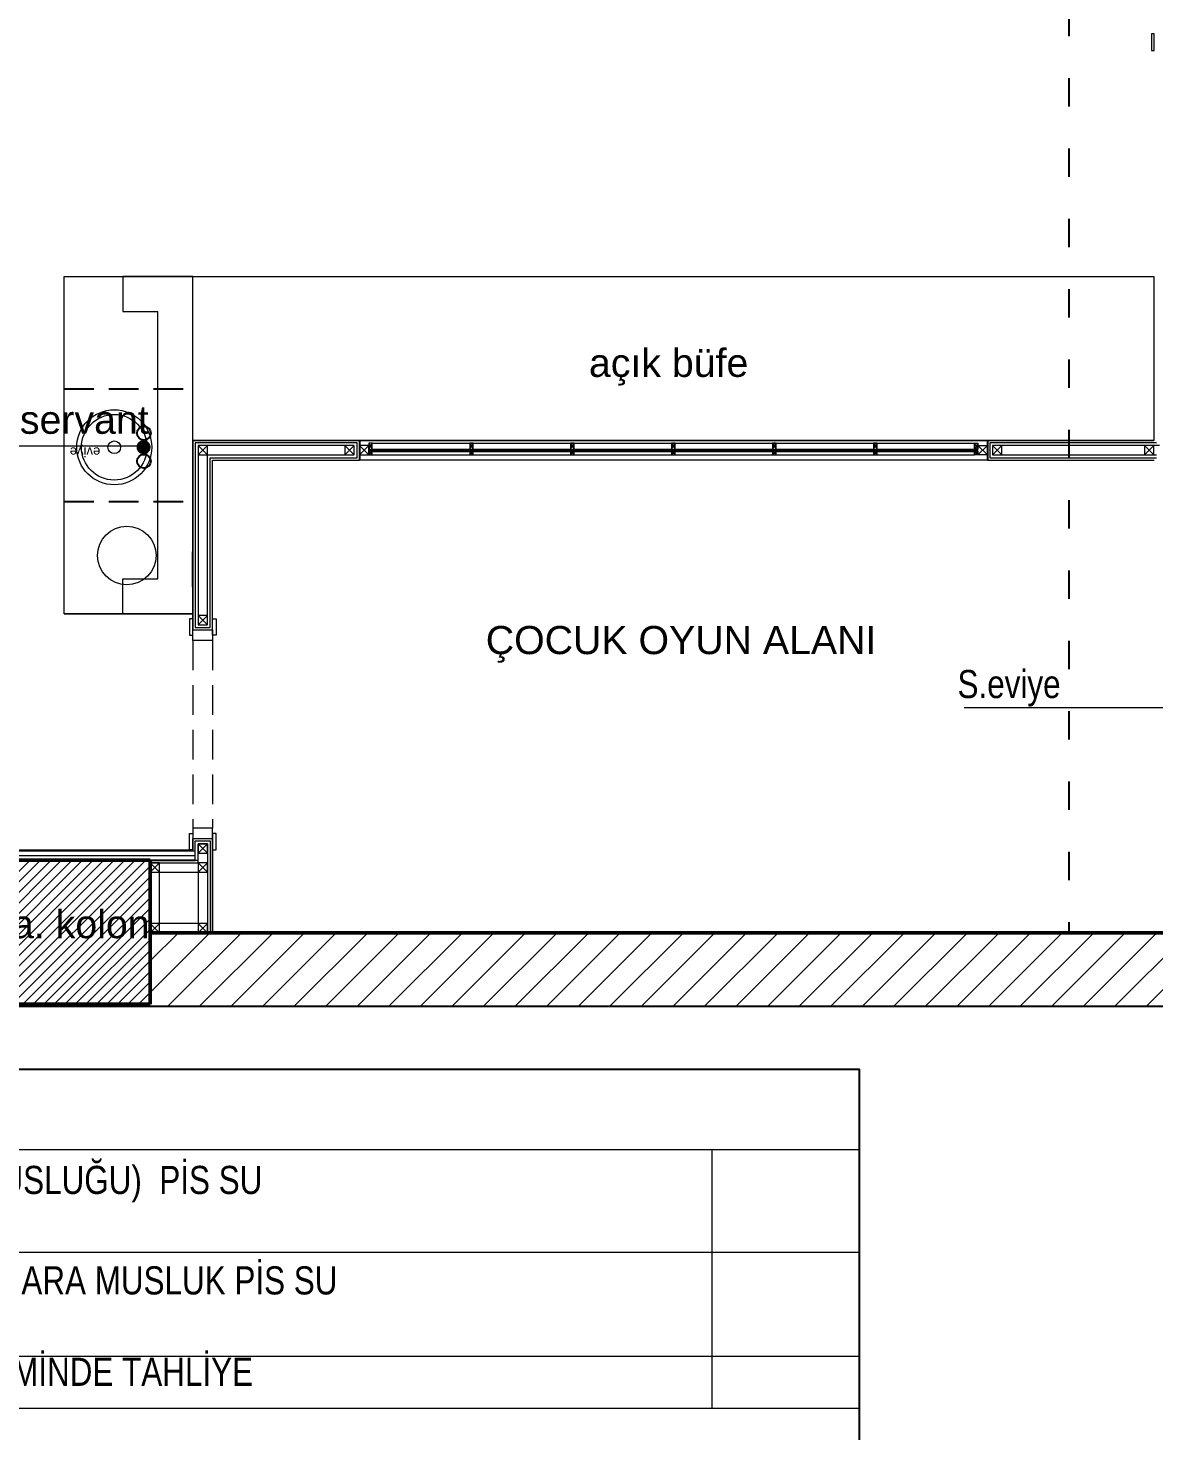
# Model space of a CAD drawing. Header units: millimetres. Extents: x 54215 to 67697, y 23496 to 56611.
# Drawn here: x 61057 to 61537, y 44426 to 45025 of the extents above; entities that cross this region are included whole.
import ezdxf

# ---------------------------------------------------------------- set-up
doc = ezdxf.new("R2010")
doc.units = ezdxf.units.MM
for name, pattern in [('ACAD_ISO03W100', [30, 12, -18]), ('DASHDOT', [1, 0.5, -0.25, 0, -0.25]), ('DASHED', [19.05, 12.7, -6.35])]:
    doc.linetypes.add(name, pattern=pattern)
for name, color, linetype, lineweight in [('- 0.09', 9, 'Continuous', 9), ('- 0.25', 43, 'Continuous', 25), ('- 0.50', 30, 'Continuous', 50), ('no3_ahsap gorunus on ince', 32, 'Continuous', 13), ('no3_cam kesit arka', 141, 'Continuous', 18), ('no3_duvar kaplama', 8, 'Continuous', 0), ('no3_duvar ytong', 101, 'Continuous', 0), ('no3_kutu profil gorunus', 8, 'Continuous', 0), ('no3_kutuprofil kesit', 74, 'Continuous', 18), ('no3_paslanmaz kesit arka', 145, 'Continuous', 20), ('no3_tefriş arka kalın', 77, 'Continuous', 15), ('no3_yazı duvar', 152, 'Continuous', 0), ('no3_yazı sıhhi tesisat', 172, 'Continuous', 0), ('no3_yazı tefriş', 152, 'Continuous', 0), ('t_tefris ince', 34, 'Continuous', 15), ('t_yazı', 154, 'Continuous', 25)]:
    doc.layers.add(name, color=color, linetype=linetype, lineweight=lineweight)
doc.layers.add('0 rölöve', color=7, linetype='Continuous', true_color=0xf1380e)
doc.layers.add('no3_ahsap kesit on', color=7, linetype='Continuous', lineweight=20, true_color=0xfca103)
doc.layers.add('no3_alçıpan kesit', color=7, linetype='Continuous', lineweight=20, true_color=0xf5003d)
for name, color, linetype in [('S2000-019 Su Tes İşaretler', 5, 'Continuous'), ('SIH', 4, 'Continuous'), ('wall', 4, 'Continuous')]:
    doc.layers.add(name, color=color, linetype=linetype)
doc.styles.get("Standard").update_dxf_attribs({"font": 'arial.ttf'})
doc.styles.add('YAZI', font='arial.ttf', dxfattribs={"width": 0.8, "height": 0.6})

# ---------------------------------------------------------------- blocks, each defined once
blk = doc.blocks.new('asmakatplanblok')
at = {"layer": '- 0.09'}
h = blk.add_hatch(dxfattribs=at)
h.set_pattern_fill('ANSI31', color=256)
h.set_pattern_definition([(45, (61649.389, 25204.291), (-2.245064, 2.245064), [])])
h.paths.add_polyline_path([(62945, 26874.28), (62872, 26874.28), (62872, 26812.78), (62945, 26812.78)])
h.paths.add_polyline_path([(63630.5, 26869.78), (63557, 26869.78), (63557, 26808.28), (63630.5, 26808.28)])
h.paths.add_polyline_path([(64212, 26868.78), (64138.5, 26868.78), (64138.5, 26807.28), (64212, 26807.28)])
h.paths.add_polyline_path([(64209, 26081.28), (64136, 26081.28), (64136, 26019.78), (64209, 26019.78)])
h.paths.add_polyline_path([(63630.5, 26082.28), (63557.5, 26082.28), (63557.5, 26020.78), (63630.5, 26020.78)])
h.paths.add_polyline_path([(62945, 26076.28), (62872, 26076.28), (62872, 26014.78), (62945, 26014.78)])
h = blk.add_hatch(dxfattribs=at)
h.set_pattern_fill('ANSI31', color=256, scale=3)
h.set_pattern_definition([(45, (61649.389, 25204.291), (-6.735192, 6.735192), [])])
h.paths.add_polyline_path([(64394, 26197.68), (64394, 26174.39), (64406.24, 26174.39), (64406.24, 26197.68)])
h.paths.add_polyline_path([(64138.5, 26868.78), (63630.5, 26869.78), (63630.5, 26835.78), (64138.5, 26835.78)])
h.paths.add_polyline_path([(62945, 26019.78), (64136, 26019.78), (64136, 26051.28), (63630.5, 26051.28), (63630.5, 26020.78), (63557.5, 26020.78), (63557.5, 26051.28), (62945, 26051.28)])
h.paths.add_polyline_path([(63557, 26868.78), (62945, 26868.78), (62945, 26834.78), (63557, 26834.78)])
h.paths.add_polyline_path([(64209, 26019.78), (64433.02, 26019.78), (64433.02, 26868.78), (64212, 26868.78), (64212, 26831.78), (64347.5, 26831.78), (64347.5, 26823.28), (64394, 26823.28), (64394, 26085.78), (64372.06, 26085.78), (64372.06, 26051.28), (64209, 26051.28)])
at = {"layer": '- 0.50'}
for p, q in [((63557.5, 26082.28), (63630.5, 26082.28)), ((63630.5, 26082.28), (63630.5, 26020.78)), ((63630.5, 26051.28), (64136, 26051.28)), ((63557.5, 26020.78), (63630.5, 26020.78))]:
    blk.add_line(p, q, dxfattribs=at)
for p, q in [((63719.75, 26261.28), (63719.75, 26252.88)), ((63987.75, 26261.28), (63987.75, 26252.88)), ((64058.75, 26051.28), (63657.15, 26051.28))]:
    blk.add_line(p, q)
at = {"layer": '0 rölöve'}
blk.add_lwpolyline([(64212, 26868.78), (64433.02, 26868.78), (64433.02, 26019.78), (62945, 26019.78)], dxfattribs=at)
at = {"layer": 'no3_ahsap gorunus on ince'}
for points in [[(63647.25, 26178.18), (63648.75, 26178.18), (63648.75, 26185.18), (63647.25, 26185.18)], [(63648.75, 26180.43), (63657.15, 26180.43), (63657.15, 26175.93), (63648.75, 26175.93)], [(63658.65, 26178.18), (63657.15, 26178.18), (63657.15, 26185.18), (63658.65, 26185.18)], [(63647.25, 26093.68), (63648.75, 26093.68), (63648.75, 26086.68), (63647.25, 26086.68)], [(63648.75, 26091.43), (63657.15, 26091.43), (63657.15, 26095.93), (63648.75, 26095.93)], [(63658.65, 26093.68), (63657.15, 26093.68), (63657.15, 26086.68), (63658.65, 26086.68)]]:
    blk.add_lwpolyline(points, close=True, dxfattribs=at)
at = {"layer": 'no3_ahsap kesit on'}
for points in [[(63553.5, 26051.28), (63553.5, 26086.28), (63649.75, 26086.28)], [(63555.5, 26051.28), (63555.5, 26084.28), (63649.75, 26084.28)]]:
    blk.add_lwpolyline(points, dxfattribs=at)
at = {"layer": 'no3_alçıpan kesit'}
for p, q in [((63630.5, 26082.28), (63650.95, 26082.28)), ((63630.5, 26081.08), (63650.95, 26081.08))]:
    blk.add_line(p, q, dxfattribs=at)
for points in [[(63718.75, 26253.88), (63718.75, 26260.28), (63649.75, 26260.28), (63649.75, 26181.43), (63656.15, 26181.43), (63656.15, 26253.88)], [(63717.55, 26255.08), (63717.55, 26259.08), (63650.95, 26259.08), (63650.95, 26182.63), (63654.95, 26182.63), (63654.95, 26255.08)]]:
    blk.add_lwpolyline(points, close=True, dxfattribs=at)
for points in [[(64059.95, 26260.28), (63988.75, 26260.28), (63988.75, 26253.88), (64059.95, 26253.88)], [(64061.15, 26259.08), (63989.95, 26259.08), (63989.95, 26255.08), (64059.95, 26255.08)], [(63649.75, 26082.28), (63649.75, 26090.43), (63656.15, 26090.43), (63656.15, 26051.28)], [(63650.95, 26081.08), (63650.95, 26089.23), (63654.95, 26089.23), (63654.95, 26051.28)]]:
    blk.add_lwpolyline(points, dxfattribs=at)
at = {"layer": 'no3_cam kesit arka'}
for p, q in [((63723.75, 26257.58), (63983.75, 26257.58)), ((63723.75, 26257.08), (63983.75, 26257.08)), ((63723.75, 26256.58), (63983.75, 26256.58))]:
    blk.add_line(p, q, dxfattribs=at)
at = {"layer": 'no3_duvar kaplama'}
for p, q in [((63648.75, 26261.28), (63719.75, 26261.28)), ((63648.75, 26086.28), (63648.75, 26091.43)), ((63657.15, 26051.28), (63657.15, 26091.43))]:
    blk.add_line(p, q, dxfattribs=at)
at = {"layer": 'no3_duvar kaplama', "color": 251, "linetype": 'DASHED'}
for p, q in [((63648.75, 26175.93), (63648.75, 26095.93)), ((63657.15, 26175.93), (63657.15, 26095.93))]:
    blk.add_line(p, q, dxfattribs=at)
at = {"layer": 'no3_duvar kaplama'}
for points in [[(63719.75, 26252.88), (63719.75, 26261.28), (63648.75, 26261.28), (63648.75, 26180.43), (63657.15, 26180.43), (63657.15, 26252.88), (63719.75, 26252.88)], [(64058.95, 26261.28), (63987.75, 26261.28), (63987.75, 26252.88), (64058.95, 26252.88)], [(63648.75, 26086.28), (63648.75, 26091.43), (63657.15, 26091.43), (63657.15, 26051.28)], [(63553.1, 26051.28), (63553.1, 26086.68), (63648.75, 26086.68)]]:
    blk.add_lwpolyline(points, dxfattribs=at)
at = {"layer": 'no3_duvar ytong', "lineweight": 13}
for p, q in [((63648.75, 26180.43), (63648.75, 26261.28)), ((63987.75, 26261.28), (64058.75, 26261.28)), ((63657.15, 26180.43), (63657.15, 26252.88)), ((63657.15, 26252.88), (63719.75, 26252.88))]:
    blk.add_line(p, q, dxfattribs=at)
blk.add_lwpolyline([(63648.75, 26180.43), (63657.15, 26180.43)], dxfattribs=at)
at = {"layer": 'no3_kutu profil gorunus'}
for p, q in [((63725.25, 26260.08), (63982.25, 26260.08)), ((63725.25, 26255.08), (63982.25, 26255.08))]:
    blk.add_line(p, q, dxfattribs=at)
blk.add_lwpolyline([(63634.5, 26077.08), (63650.95, 26077.08), (63650.95, 26055.28), (63634.5, 26055.28)], close=True, dxfattribs=at)
at = {"layer": 'no3_kutuprofil kesit'}
for p, q in [((63650.95, 26255.08), (63654.95, 26259.08)), ((63654.95, 26255.08), (63650.95, 26259.08)), ((63713.55, 26255.08), (63717.55, 26259.08)), ((63717.55, 26255.08), (63713.55, 26259.08)), ((63719.75, 26255.08), (63723.75, 26259.08)), ((63723.75, 26255.08), (63719.75, 26259.08)), ((63723.75, 26260.08), (63725.25, 26257.58)), ((63723.75, 26257.58), (63725.25, 26260.08)), ((63766.83, 26260.08), (63768.33, 26257.58)), ((63766.83, 26257.58), (63768.33, 26260.08)), ((63809.92, 26260.08), (63811.42, 26257.58)), ((63809.92, 26257.58), (63811.42, 26260.08)), ((63853, 26260.08), (63854.5, 26257.58)), ((63853, 26257.58), (63854.5, 26260.08)), ((63896.08, 26260.08), (63897.58, 26257.58)), ((63896.08, 26257.58), (63897.58, 26260.08)), ((63939.17, 26260.08), (63940.67, 26257.58)), ((63939.17, 26257.58), (63940.67, 26260.08)), ((63983.75, 26260.08), (63982.25, 26257.58)), ((63983.75, 26257.58), (63982.25, 26260.08)), ((63987.75, 26255.08), (63983.75, 26259.08)), ((63983.75, 26255.08), (63987.75, 26259.08)), ((63989.95, 26255.08), (63993.95, 26259.08)), ((63993.95, 26255.08), (63989.95, 26259.08)), ((64054.75, 26255.08), (64058.75, 26259.08)), ((64058.75, 26255.08), (64054.75, 26259.08)), ((63723.75, 26256.58), (63725.25, 26255.08)), ((63723.75, 26255.08), (63725.25, 26256.58)), ((63766.83, 26256.58), (63768.33, 26255.08)), ((63766.83, 26255.08), (63768.33, 26256.58)), ((63809.92, 26256.58), (63811.42, 26255.08)), ((63809.92, 26255.08), (63811.42, 26256.58)), ((63853, 26256.58), (63854.5, 26255.08)), ((63853, 26255.08), (63854.5, 26256.58)), ((63896.08, 26256.58), (63897.58, 26255.08)), ((63896.08, 26255.08), (63897.58, 26256.58)), ((63939.17, 26256.58), (63940.67, 26255.08)), ((63939.17, 26255.08), (63940.67, 26256.58)), ((63983.75, 26256.58), (63982.25, 26255.08)), ((63983.75, 26255.08), (63982.25, 26256.58)), ((63650.95, 26182.63), (63654.95, 26186.63)), ((63654.95, 26182.63), (63650.95, 26186.63)), ((63650.95, 26085.22), (63654.95, 26089.22)), ((63654.95, 26085.22), (63650.95, 26089.22)), ((63630.5, 26077.08), (63634.5, 26081.08)), ((63634.5, 26077.08), (63630.5, 26081.08)), ((63650.95, 26077.08), (63654.95, 26081.08)), ((63654.95, 26077.08), (63650.95, 26081.08)), ((63630.5, 26051.28), (63634.5, 26055.28)), ((63634.5, 26051.28), (63630.5, 26055.28)), ((63650.95, 26051.28), (63654.95, 26055.28)), ((63654.95, 26051.28), (63650.95, 26055.28))]:
    blk.add_line(p, q, dxfattribs=at)
for points in [[(63650.95, 26255.08), (63654.95, 26255.08), (63654.95, 26259.08), (63650.95, 26259.08)], [(63713.55, 26255.08), (63717.55, 26255.08), (63717.55, 26259.08), (63713.55, 26259.08)], [(63719.75, 26255.08), (63723.75, 26255.08), (63723.75, 26259.08), (63719.75, 26259.08)], [(63723.75, 26257.58), (63725.25, 26257.58), (63725.25, 26260.08), (63723.75, 26260.08)], [(63766.83, 26257.58), (63768.33, 26257.58), (63768.33, 26260.08), (63766.83, 26260.08)], [(63809.92, 26257.58), (63811.42, 26257.58), (63811.42, 26260.08), (63809.92, 26260.08)], [(63853, 26257.58), (63854.5, 26257.58), (63854.5, 26260.08), (63853, 26260.08)], [(63896.08, 26257.58), (63897.58, 26257.58), (63897.58, 26260.08), (63896.08, 26260.08)], [(63939.17, 26257.58), (63940.67, 26257.58), (63940.67, 26260.08), (63939.17, 26260.08)], [(63983.75, 26257.58), (63982.25, 26257.58), (63982.25, 26260.08), (63983.75, 26260.08)], [(63987.75, 26255.08), (63983.75, 26255.08), (63983.75, 26259.08), (63987.75, 26259.08)], [(63989.95, 26255.08), (63993.95, 26255.08), (63993.95, 26259.08), (63989.95, 26259.08)], [(64054.75, 26255.08), (64058.75, 26255.08), (64058.75, 26259.08), (64054.75, 26259.08)], [(63723.75, 26255.08), (63725.25, 26255.08), (63725.25, 26256.58), (63723.75, 26256.58)], [(63766.83, 26255.08), (63768.33, 26255.08), (63768.33, 26256.58), (63766.83, 26256.58)], [(63809.92, 26255.08), (63811.42, 26255.08), (63811.42, 26256.58), (63809.92, 26256.58)], [(63853, 26255.08), (63854.5, 26255.08), (63854.5, 26256.58), (63853, 26256.58)], [(63896.08, 26255.08), (63897.58, 26255.08), (63897.58, 26256.58), (63896.08, 26256.58)], [(63939.17, 26255.08), (63940.67, 26255.08), (63940.67, 26256.58), (63939.17, 26256.58)], [(63983.75, 26255.08), (63982.25, 26255.08), (63982.25, 26256.58), (63983.75, 26256.58)], [(63650.95, 26182.63), (63654.95, 26182.63), (63654.95, 26186.63), (63650.95, 26186.63)], [(63650.95, 26085.22), (63654.95, 26085.22), (63654.95, 26089.22), (63650.95, 26089.22)], [(63630.5, 26077.08), (63634.5, 26077.08), (63634.5, 26081.08), (63630.5, 26081.08)], [(63650.95, 26077.08), (63654.95, 26077.08), (63654.95, 26081.08), (63650.95, 26081.08)], [(63630.5, 26051.28), (63634.5, 26051.28), (63634.5, 26055.28), (63630.5, 26055.28)], [(63650.95, 26051.28), (63654.95, 26051.28), (63654.95, 26055.28), (63650.95, 26055.28)]]:
    blk.add_lwpolyline(points, close=True, dxfattribs=at)
at = {"layer": 'no3_tefriş arka kalın'}
for p, q in [((63719.75, 26261.28), (63987.75, 26261.28)), ((63987.75, 26252.88), (63719.75, 26252.88))]:
    blk.add_line(p, q, dxfattribs=at)
at = {"layer": 't_tefris ince'}
blk.add_lwpolyline([(64058.95, 26434.67), (64057.75, 26434.67), (64057.75, 26427.67), (64058.95, 26427.67)], close=True, dxfattribs=at)
at = {"layer": '0 rölöve'}
blk.add_text('b.a. kolon', height=12, dxfattribs=at).set_placement((63557.56, 26048.97))
blk = doc.blocks.new('A$C7E7D3E18')
at = {"layer": 'SIH', "linetype": 'Continuous', "const_width": 6}
blk.add_lwpolyline([(3, 6, 1), (9, 6, 1)], format="xyb", close=True, dxfattribs=at)
blk = doc.blocks.new('A$C6E87713E')
at = {"layer": 'S2000-019 Su Tes İşaretler'}
for centre in [(5.9, 6.3), (29.9, 6.3)]:
    blk.add_circle(centre, 5.89, dxfattribs=at)
blk.add_blockref('A$C7E7D3E18', (11.9, 0))

msp = doc.modelspace()

# ---------------------------------------------------------------- linework, layer by layer
at = {"layer": '- 0.25', "linetype": 'ACAD_ISO03W100'}
msp.add_line((61500.836, 45423.357), (61500.836, 44638.857), dxfattribs=at)
at = {"linetype": 'DASHED'}
for p, q in [((61072.086, 44870.857), (61126.461, 44870.857)), ((61072.086, 44822.857), (61127.086, 44822.857))]:
    msp.add_line(p, q, dxfattribs=at)
msp.add_line((61127.086, 44786.357), (61127.086, 44801.357))
msp.add_lwpolyline([(61035.836, 44638.857), (61035.836, 44669.857), (61128.086, 44669.857)])
msp.add_lwpolyline([(60540.494, 44111.97), (61411.52, 44111.97), (61411.52, 44580.483), (60540.494, 44580.483)], close=True)
at = {"layer": 'no3_ahsap gorunus on ince'}
for p, q in [((61072.086, 44774.857), (61072.086, 44918.857)), ((61072.086, 44918.857), (61127.086, 44918.857)), ((61072.086, 44774.857), (61072.086, 44918.807)), ((61072.086, 44918.807), (61127.086, 44918.807)), ((61127.086, 44918.807), (61097.086, 44918.807)), ((61097.086, 44918.807), (61097.086, 44903.807)), ((61097.086, 44903.807), (61112.086, 44903.807)), ((61112.086, 44789.857), (61112.086, 44903.807)), ((61097.086, 44774.857), (61097.086, 44789.857)), ((61097.086, 44789.857), (61112.086, 44789.857)), ((61072.086, 44774.857), (61127.086, 44774.857)), ((61127.086, 44774.857), (61072.086, 44774.857)), ((61127.086, 44774.857), (61097.086, 44774.857))]:
    msp.add_line(p, q, dxfattribs=at)
msp.add_lwpolyline([(61537.086, 44848.857), (61127.086, 44848.857), (61127.086, 44918.857), (61537.086, 44918.857)], close=True, dxfattribs=at)
at = {"layer": 'no3_duvar kaplama'}
msp.add_circle((61098.822, 44799.75), 12.5, dxfattribs=at)
at = {"layer": 'no3_paslanmaz kesit arka'}
for radius in [16, 14, 2.695]:
    msp.add_circle((61093.495, 44845.955), radius, dxfattribs=at)
at = {"layer": 'no3_yazı sıhhi tesisat', "elevation": 0.002}
for points in [[(61108.312, 44846.487), (61004.201, 44846.487)], [(61560.286, 44734.768), (61456.174, 44734.768)]]:
    msp.add_lwpolyline(points, dxfattribs=at)
at = {"layer": 'no3_yazı tefriş'}
for p, q in [((60540.494, 44546.348), (61411.52, 44546.348)), ((61348.486, 44546.348), (61348.486, 44436.105)), ((60540.494, 44502.585), (61411.52, 44502.585)), ((60540.494, 44458.265), (61411.52, 44458.265)), ((60540.494, 44436.105), (61411.52, 44436.105)), ((60540.494, 44436.105), (61411.52, 44436.105)), ((60540.494, 44436.105), (61411.52, 44436.105))]:
    msp.add_line(p, q, dxfattribs=at)

# ---------------------------------------------------------------- block references
msp.add_blockref('asmakatplanblok', (-2521.664, 18587.575))
at = {"layer": 'wall', "color": 0, "linetype": 'DASHDOT', "xscale": 0.5, "yscale": 0.5, "zscale": 0.5, "rotation": 270}
msp.add_blockref('A$C6E87713E', (61102.995, 44854.93), dxfattribs=at)

# ---------------------------------------------------------------- texts
at = {"layer": 'no3_yazı duvar', "insert": (61087.533, 44841.886), "char_height": 4, "width": 63.84297, "attachment_point": 1, "rotation": 180}
msp.add_mtext('eviye', dxfattribs=at)
at = {"layer": 'no3_yazı sıhhi tesisat', "insert": (61475.354, 44743.151, 0.002), "char_height": 12, "width": 65.25724, "attachment_point": 5, "style": 'YAZI'}
msp.add_mtext('S.eviye', dxfattribs=at)
at = {"layer": 'no3_yazı tefriş', "char_height": 12, "attachment_point": 4, "style": 'YAZI'}
for s, insert, width in [("EVİYE: 1/2'' SICAK- SOĞUK SU H: 45  ( UCUNA 3/8'' ARA MUSLUĞU)  PİS SU GİDERİ  50'LİK PVC BORU H: 35", (60678.485, 44523.345), 520.26507), ("MAKARNA PİŞİRİCİ : 1/2'' YUMUŞAK SU H:10 ( UCUNA 3/8'' ARA MUSLUK PİS SU GİDERİ  50'LİK PVC BORU H: 0 TAHLİYE", (60681.467, 44480.495), 520.26507), ("YER SÜZGECİ:     PİS SU GİDERİ 50'LİK PVC BORU H: 0 ZEMİNDE TAHLİYE", (60678.485, 44451.515), 572.12116)]:
    msp.add_mtext(s, dxfattribs=dict(at, insert=insert, width=width))
at = {"layer": 't_yazı', "char_height": 12, "width": 369.49515, "attachment_point": 7}
for s, insert in [('açık büfe', (61296.063, 44872.264)), ('servant', (61053.232, 44851.52)), ('ÇOCUK OYUN ALANI', (61252.031, 44754.018))]:
    msp.add_mtext(s, dxfattribs=dict(at, insert=insert))

doc.saveas('drawing.dxf')
